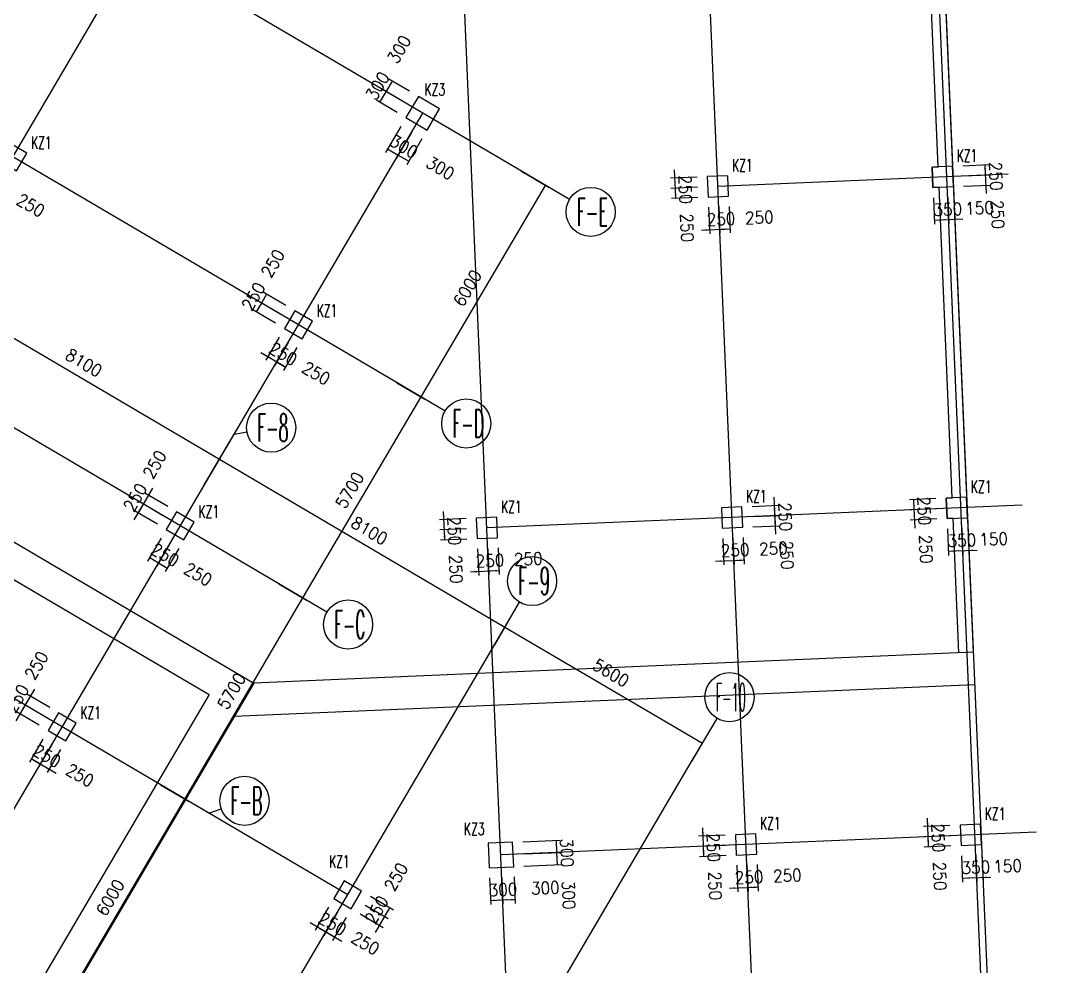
# Model space of a CAD drawing. Extents: x 387171 to 699106, y 11966 to 245688.
# Drawn here: x 637990 to 663076, y 117362 to 140485 of the extents above; entities that cross this region are included whole.
import ezdxf

# ---------------------------------------------------------------- set-up
doc = ezdxf.new("R2010")
doc.units = 0
doc.header["$LTSCALE"] = 100
doc.header["$MEASUREMENT"] = 0
for name, color, linetype in [('AXIS', 3, 'Continuous'), ('COLU', 7, 'Continuous'), ('DIM', 3, 'Continuous'), ('DOTE', 253, 'Continuous'), ('L-AXIS', 3, 'Continuous'), ('NUM', 7, 'Continuous')]:
    doc.layers.add(name, color=color, linetype=linetype)
doc.styles.get("Standard").update_dxf_attribs({"font": 'standard'})
doc.dimstyles.get("Standard").update_dxf_attribs({"dimtxt": 300, "dimasz": 100, "dimexe": 100, "dimexo": 250, "dimgap": 100, "dimtad": 0, "dimtoh": 1, "dimdec": 0, "dimdsep": 46, "dimcen": 0.09, "dimclrt": 7, "dimadec": 0, "dimazin": 0, "dimtfac": 1, "dimtdec": 4, "dimtofl": 0, "dimtmove": 0, "dimatfit": 3, "dimfxl": 1, "dimtolj": 1, "dimtzin": 0, "dimarcsym": 0})

# ---------------------------------------------------------------- blocks, each defined once
blk = doc.blocks.new('*D329')
at = {"layer": 'L-AXIS', "color": 0, "linetype": 'ByBlock', "lineweight": -2}
for p, q in [((649584, 125228), (649887, 125744)), ((649836, 125658), (654664, 122819)), ((654411, 122390), (654714, 122905))]:
    blk.add_line(p, q, dxfattribs=at)
for points in [[(649836, 125658), (649931, 125621), (649914, 125593)], [(654664, 122819), (654569, 122856), (654586, 122884)]]:
    blk.add_solid(points, dxfattribs=at)
at = {"layer": 'L-AXIS', "color": 7, "linetype": 'Continuous', "lineweight": -2, "insert": (652427, 124540), "char_height": 300, "width": 775, "attachment_point": 5, "rotation": 329.5454}
blk.add_mtext('5600', dxfattribs=at)
blk = doc.blocks.new('*D1082')
at = {"layer": 'L-AXIS', "color": 0, "linetype": 'ByBlock', "lineweight": -2}
for p, q in [((642601, 129334), (642905, 129849)), ((642854, 129763), (649836, 125658)), ((649584, 125228), (649887, 125744))]:
    blk.add_line(p, q, dxfattribs=at)
for points in [[(642854, 129763), (642949, 129727), (642932, 129698)], [(649836, 125658), (649742, 125694), (649759, 125723)]]:
    blk.add_solid(points, dxfattribs=at)
at = {"layer": 'L-AXIS', "color": 7, "linetype": 'Continuous', "lineweight": -2, "insert": (646523, 128012), "char_height": 300, "width": 775, "attachment_point": 5, "rotation": 329.5454}
blk.add_mtext('8100', dxfattribs=at)
blk = doc.blocks.new('*D809')
at = {"layer": 'L-AXIS', "color": 0, "linetype": 'ByBlock', "lineweight": -2}
for p, q in [((650236, 136803), (650913, 136405)), ((647786, 131283), (650827, 136455)), ((647194, 131631), (647872, 131233))]:
    blk.add_line(p, q, dxfattribs=at)
for points in [[(650827, 136455), (650790, 136361), (650762, 136378)], [(647786, 131283), (647822, 131378), (647851, 131361)]]:
    blk.add_solid(points, dxfattribs=at)
at = {"layer": 'L-AXIS', "color": 7, "linetype": 'Continuous', "lineweight": -2, "insert": (648918, 133944), "char_height": 300, "width": 770, "attachment_point": 5, "rotation": 59.5454}
blk.add_mtext('6000', dxfattribs=at)
blk = doc.blocks.new('*D1575')
at = {"layer": 'L-AXIS', "color": 0, "linetype": 'ByBlock', "lineweight": -2}
for p, q in [((644305, 126717), (644983, 126319)), ((642007, 121456), (644896, 126370)), ((641416, 121804), (642094, 121405))]:
    blk.add_line(p, q, dxfattribs=at)
for points in [[(644896, 126370), (644860, 126275), (644831, 126292)], [(642007, 121456), (642044, 121551), (642072, 121534)]]:
    blk.add_solid(points, dxfattribs=at)
at = {"layer": 'L-AXIS', "color": 7, "linetype": 'Continuous', "lineweight": -2, "insert": (643150, 124090), "char_height": 300, "width": 780, "attachment_point": 5, "rotation": 59.5454}
blk.add_mtext('5700', dxfattribs=at)
blk = doc.blocks.new('*D1339')
at = {"layer": 'L-AXIS', "color": 0, "linetype": 'ByBlock', "lineweight": -2}
for p, q in [((641416, 121804), (642094, 121405)), ((638966, 116284), (642007, 121456)), ((638375, 116631), (639052, 116233))]:
    blk.add_line(p, q, dxfattribs=at)
for points in [[(642007, 121456), (641971, 121361), (641942, 121378)], [(638966, 116284), (639003, 116379), (639031, 116362)]]:
    blk.add_solid(points, dxfattribs=at)
at = {"layer": 'L-AXIS', "color": 7, "linetype": 'Continuous', "lineweight": -2, "insert": (640185, 119047), "char_height": 300, "width": 770, "attachment_point": 5, "rotation": 59.5454}
blk.add_mtext('6000', dxfattribs=at)
blk = doc.blocks.new('_AXISO')
blk.add_circle((0, 0), 0.5)
blk = doc.blocks.new('*D2413')
at = {"layer": 'L-AXIS', "color": 0, "linetype": 'ByBlock', "lineweight": -2}
for p, q in [((635619, 133439), (635922, 133955)), ((635871, 133869), (642854, 129763)), ((642601, 129334), (642905, 129849))]:
    blk.add_line(p, q, dxfattribs=at)
for points in [[(635871, 133869), (635966, 133832), (635949, 133804)], [(642854, 129763), (642759, 129800), (642776, 129828)]]:
    blk.add_solid(points, dxfattribs=at)
at = {"layer": 'L-AXIS', "color": 7, "linetype": 'Continuous', "lineweight": -2, "insert": (639540, 132118), "char_height": 300, "width": 775, "attachment_point": 5, "rotation": 329.5454}
blk.add_mtext('8100', dxfattribs=at)
blk = doc.blocks.new('*D2021')
at = {"layer": 'L-AXIS', "color": 0, "linetype": 'ByBlock', "lineweight": -2}
for p, q in [((647194, 131631), (647872, 131233)), ((644896, 126370), (647786, 131283)), ((644305, 126717), (644983, 126319))]:
    blk.add_line(p, q, dxfattribs=at)
for points in [[(647786, 131283), (647749, 131189), (647721, 131205)], [(644896, 126370), (644933, 126464), (644962, 126447)]]:
    blk.add_solid(points, dxfattribs=at)
at = {"layer": 'L-AXIS', "color": 7, "linetype": 'Continuous', "lineweight": -2, "insert": (646039, 129004), "char_height": 300, "width": 780, "attachment_point": 5, "rotation": 59.5454}
blk.add_mtext('5700', dxfattribs=at)
blk = doc.blocks.new('*D2551')
at = {"layer": 'DIM', "color": 0, "linetype": 'ByBlock', "lineweight": -2}
for p, q in [((648326, 128486), (648354, 127837)), ((648884, 128310), (648235, 128282)), ((648895, 128060), (648245, 128033))]:
    blk.add_line(p, q, dxfattribs=at)
for points in [[(648335, 128287), (648314, 128386), (648347, 128387)], [(648345, 128037), (648366, 127938), (648333, 127936)]]:
    blk.add_solid(points, dxfattribs=at)
at = {"layer": 'DIM', "color": 7, "linetype": 'Continuous', "lineweight": -2, "insert": (648597, 128007), "char_height": 300, "width": 566.67, "attachment_point": 5, "rotation": 272.444}
blk.add_mtext('250', dxfattribs=at)
blk = doc.blocks.new('*D3450')
at = {"layer": 'DIM', "color": 0, "linetype": 'ByBlock', "lineweight": -2}
for p, q in [((648895, 128060), (648245, 128033)), ((648345, 128037), (648356, 127787)), ((648906, 127810), (648256, 127783))]:
    blk.add_line(p, q, dxfattribs=at)
for points in [[(648345, 128037), (648366, 127938), (648333, 127936)], [(648356, 127787), (648335, 127886), (648368, 127888)]]:
    blk.add_solid(points, dxfattribs=at)
at = {"layer": 'DIM', "color": 7, "linetype": 'Continuous', "lineweight": -2, "insert": (648637, 127072), "char_height": 300, "width": 566.67, "attachment_point": 5, "rotation": 272.444}
blk.add_mtext('250', dxfattribs=at)
blk = doc.blocks.new('*D3096')
at = {"layer": 'DIM', "color": 0, "linetype": 'ByBlock', "lineweight": -2}
for p, q in [((649166, 127571), (649194, 126922)), ((649416, 127582), (649443, 126933)), ((648990, 127013), (649639, 127041))]:
    blk.add_line(p, q, dxfattribs=at)
for points in [[(649189, 127022), (649090, 127001), (649089, 127034)], [(649439, 127033), (649538, 127053), (649540, 127020)]]:
    blk.add_solid(points, dxfattribs=at)
at = {"layer": 'DIM', "color": 7, "linetype": 'Continuous', "lineweight": -2, "insert": (649469, 127284), "char_height": 300, "width": 566.67, "attachment_point": 5, "rotation": 2.444}
blk.add_mtext('250', dxfattribs=at)
blk = doc.blocks.new('*D3266')
at = {"layer": 'DIM', "color": 0, "linetype": 'ByBlock', "lineweight": -2}
for p, q in [((649416, 127582), (649443, 126933)), ((649665, 127593), (649693, 126943)), ((649439, 127033), (649689, 127043))]:
    blk.add_line(p, q, dxfattribs=at)
for points in [[(649439, 127033), (649538, 127053), (649540, 127020)], [(649689, 127043), (649590, 127022), (649588, 127056)]]:
    blk.add_solid(points, dxfattribs=at)
at = {"layer": 'DIM', "color": 7, "linetype": 'Continuous', "lineweight": -2, "insert": (650404, 127324), "char_height": 300, "width": 566.67, "attachment_point": 5, "rotation": 2.444}
blk.add_mtext('250', dxfattribs=at)
blk = doc.blocks.new('*D3456')
at = {"layer": 'DIM', "color": 0, "linetype": 'ByBlock', "lineweight": -2}
for p, q in [((645520, 118811), (645191, 118250)), ((645736, 118684), (645406, 118123)), ((645069, 118438), (645629, 118108))]:
    blk.add_line(p, q, dxfattribs=at)
for points in [[(645242, 118336), (645147, 118373), (645164, 118401)], [(645457, 118210), (645552, 118173), (645535, 118145)]]:
    blk.add_solid(points, dxfattribs=at)
at = {"layer": 'DIM', "color": 7, "linetype": 'Continuous', "lineweight": -2, "insert": (645618, 118405), "char_height": 300, "width": 566.67, "attachment_point": 5, "rotation": 329.5454}
blk.add_mtext('250', dxfattribs=at)
blk = doc.blocks.new('*D3651')
at = {"layer": 'DIM', "color": 0, "linetype": 'ByBlock', "lineweight": -2}
for p, q in [((645736, 118684), (645406, 118123)), ((645951, 118557), (645622, 117997)), ((645285, 118311), (645845, 117982))]:
    blk.add_line(p, q, dxfattribs=at)
for points in [[(645457, 118210), (645362, 118246), (645379, 118275)], [(645673, 118083), (645767, 118047), (645750, 118018)]]:
    blk.add_solid(points, dxfattribs=at)
at = {"layer": 'DIM', "color": 7, "linetype": 'Continuous', "lineweight": -2, "insert": (646425, 117930), "char_height": 300, "width": 566.67, "attachment_point": 5, "rotation": 329.5454}
blk.add_mtext('250', dxfattribs=at)
blk = doc.blocks.new('*D4536')
at = {"layer": 'DIM', "color": 0, "linetype": 'ByBlock', "lineweight": -2}
for p, q in [((646420, 118861), (646981, 118532)), ((646666, 118195), (646996, 118755)), ((646294, 118646), (646854, 118316))]:
    blk.add_line(p, q, dxfattribs=at)
for points in [[(646894, 118583), (646931, 118677), (646959, 118660)], [(646768, 118367), (646731, 118272), (646703, 118289)]]:
    blk.add_solid(points, dxfattribs=at)
at = {"layer": 'DIM', "color": 7, "linetype": 'Continuous', "lineweight": -2, "insert": (646699, 118744), "char_height": 300, "width": 566.67, "attachment_point": 5, "rotation": 59.5454}
blk.add_mtext('250', dxfattribs=at)
blk = doc.blocks.new('*D4162')
at = {"layer": 'DIM', "color": 0, "linetype": 'ByBlock', "lineweight": -2}
for p, q in [((646547, 119077), (647107, 118747)), ((646420, 118861), (646981, 118532)), ((646894, 118583), (647021, 118798))]:
    blk.add_line(p, q, dxfattribs=at)
for points in [[(646894, 118583), (646931, 118677), (646959, 118660)], [(647021, 118798), (646985, 118703), (646956, 118720)]]:
    blk.add_solid(points, dxfattribs=at)
at = {"layer": 'DIM', "color": 7, "linetype": 'Continuous', "lineweight": -2, "insert": (647174, 119551), "char_height": 300, "width": 566.67, "attachment_point": 5, "rotation": 59.5454}
blk.add_mtext('250', dxfattribs=at)
blk = doc.blocks.new('*D4283')
at = {"layer": 'DIM', "color": 0, "linetype": 'ByBlock', "lineweight": -2}
for p, q in [((644007, 133795), (643880, 133580)), ((644481, 133516), (643920, 133846)), ((644354, 133301), (643794, 133630))]:
    blk.add_line(p, q, dxfattribs=at)
for points in [[(644007, 133795), (643970, 133701), (643942, 133717)], [(643880, 133580), (643916, 133674), (643945, 133657)]]:
    blk.add_solid(points, dxfattribs=at)
at = {"layer": 'DIM', "color": 7, "linetype": 'Continuous', "lineweight": -2, "insert": (644159, 134548), "char_height": 300, "width": 566.67, "attachment_point": 5, "rotation": 59.5454}
blk.add_mtext('250', dxfattribs=at)
blk = doc.blocks.new('*D4052')
at = {"layer": 'DIM', "color": 0, "linetype": 'ByBlock', "lineweight": -2}
for p, q in [((643880, 133580), (643753, 133364)), ((644354, 133301), (643794, 133630)), ((644227, 133085), (643667, 133415))]:
    blk.add_line(p, q, dxfattribs=at)
for points in [[(643753, 133364), (643789, 133459), (643818, 133442)], [(643880, 133580), (643844, 133485), (643815, 133502)]]:
    blk.add_solid(points, dxfattribs=at)
at = {"layer": 'DIM', "color": 7, "linetype": 'Continuous', "lineweight": -2, "insert": (643685, 133741), "char_height": 300, "width": 566.67, "attachment_point": 5, "rotation": 59.5454}
blk.add_mtext('250', dxfattribs=at)
blk = doc.blocks.new('*D259')
at = {"layer": 'DIM', "color": 0, "linetype": 'ByBlock', "lineweight": -2}
for p, q in [((644316, 132743), (643987, 132183)), ((644532, 132616), (644202, 132056)), ((643865, 132370), (644425, 132041))]:
    blk.add_line(p, q, dxfattribs=at)
for points in [[(644037, 132269), (643943, 132305), (643960, 132334)], [(644253, 132142), (644347, 132106), (644331, 132077)]]:
    blk.add_solid(points, dxfattribs=at)
at = {"layer": 'DIM', "color": 7, "linetype": 'Continuous', "lineweight": -2, "insert": (644414, 132337), "char_height": 300, "width": 566.67, "attachment_point": 5, "rotation": 329.5454}
blk.add_mtext('250', dxfattribs=at)
blk = doc.blocks.new('*D4')
at = {"layer": 'DIM', "color": 0, "linetype": 'ByBlock', "lineweight": -2}
for p, q in [((644532, 132616), (644202, 132056)), ((644747, 132490), (644418, 131929)), ((644253, 132142), (644468, 132016))]:
    blk.add_line(p, q, dxfattribs=at)
for points in [[(644253, 132142), (644347, 132106), (644331, 132077)], [(644468, 132016), (644374, 132052), (644391, 132081)]]:
    blk.add_solid(points, dxfattribs=at)
at = {"layer": 'DIM', "color": 7, "linetype": 'Continuous', "lineweight": -2, "insert": (645221, 131863), "char_height": 300, "width": 566.67, "attachment_point": 5, "rotation": 329.5454}
blk.add_mtext('250', dxfattribs=at)
blk = doc.blocks.new('*D1470')
at = {"layer": 'DIM', "color": 0, "linetype": 'ByBlock', "lineweight": -2}
for p, q in [((637549, 136722), (637220, 136162)), ((637765, 136595), (637435, 136035)), ((637270, 136248), (637486, 136121))]:
    blk.add_line(p, q, dxfattribs=at)
for points in [[(637270, 136248), (637365, 136212), (637348, 136183)], [(637486, 136121), (637391, 136158), (637408, 136186)]]:
    blk.add_solid(points, dxfattribs=at)
at = {"layer": 'DIM', "color": 7, "linetype": 'Continuous', "lineweight": -2, "insert": (638239, 135969), "char_height": 300, "width": 566.67, "attachment_point": 5, "rotation": 329.5454}
blk.add_mtext('250', dxfattribs=at)
blk = doc.blocks.new('*D4070')
at = {"layer": 'DIM', "color": 0, "linetype": 'ByBlock', "lineweight": -2}
for p, q in [((641219, 129054), (640889, 128494)), ((641465, 128387), (640905, 128717)), ((641592, 128603), (641031, 128932))]:
    blk.add_line(p, q, dxfattribs=at)
for points in [[(641117, 128882), (641154, 128976), (641183, 128959)], [(640991, 128666), (640954, 128571), (640926, 128588)]]:
    blk.add_solid(points, dxfattribs=at)
at = {"layer": 'DIM', "color": 7, "linetype": 'Continuous', "lineweight": -2, "insert": (641270, 129635), "char_height": 300, "width": 566.67, "attachment_point": 5, "rotation": 59.5454}
blk.add_mtext('250', dxfattribs=at)
blk = doc.blocks.new('*D278')
at = {"layer": 'DIM', "color": 0, "linetype": 'ByBlock', "lineweight": -2}
for p, q in [((641092, 128839), (640763, 128278)), ((641465, 128387), (640905, 128717)), ((641338, 128172), (640778, 128501))]:
    blk.add_line(p, q, dxfattribs=at)
for points in [[(640991, 128666), (641027, 128761), (641056, 128744)], [(640864, 128451), (640828, 128356), (640799, 128373)]]:
    blk.add_solid(points, dxfattribs=at)
at = {"layer": 'DIM', "color": 7, "linetype": 'Continuous', "lineweight": -2, "insert": (640796, 128828), "char_height": 300, "width": 566.67, "attachment_point": 5, "rotation": 59.5454}
blk.add_mtext('250', dxfattribs=at)
blk = doc.blocks.new('*D23')
at = {"layer": 'DIM', "color": 0, "linetype": 'ByBlock', "lineweight": -2}
for p, q in [((641427, 127830), (641098, 127269)), ((641642, 127703), (641313, 127143)), ((641148, 127356), (641364, 127229))]:
    blk.add_line(p, q, dxfattribs=at)
for points in [[(641148, 127356), (641243, 127319), (641226, 127290)], [(641364, 127229), (641269, 127265), (641286, 127294)]]:
    blk.add_solid(points, dxfattribs=at)
at = {"layer": 'DIM', "color": 7, "linetype": 'Continuous', "lineweight": -2, "insert": (641525, 127424), "char_height": 300, "width": 566.67, "attachment_point": 5, "rotation": 329.5454}
blk.add_mtext('250', dxfattribs=at)
blk = doc.blocks.new('*D770')
at = {"layer": 'DIM', "color": 0, "linetype": 'ByBlock', "lineweight": -2}
for p, q in [((641642, 127703), (641313, 127143)), ((641858, 127576), (641529, 127016)), ((641364, 127229), (641579, 127102))]:
    blk.add_line(p, q, dxfattribs=at)
for points in [[(641364, 127229), (641458, 127192), (641441, 127164)], [(641579, 127102), (641485, 127138), (641501, 127167)]]:
    blk.add_solid(points, dxfattribs=at)
at = {"layer": 'DIM', "color": 7, "linetype": 'Continuous', "lineweight": -2, "insert": (642332, 126949), "char_height": 300, "width": 566.67, "attachment_point": 5, "rotation": 329.5454}
blk.add_mtext('250', dxfattribs=at)
blk = doc.blocks.new('*D262')
at = {"layer": 'DIM', "color": 0, "linetype": 'ByBlock', "lineweight": -2}
for p, q in [((638330, 124140), (638000, 123580)), ((638703, 123689), (638142, 124019)), ((638576, 123474), (638015, 123803))]:
    blk.add_line(p, q, dxfattribs=at)
for points in [[(638228, 123968), (638265, 124063), (638293, 124046)], [(638102, 123753), (638065, 123658), (638037, 123675)]]:
    blk.add_solid(points, dxfattribs=at)
at = {"layer": 'DIM', "color": 7, "linetype": 'Continuous', "lineweight": -2, "insert": (638381, 124721), "char_height": 300, "width": 566.67, "attachment_point": 5, "rotation": 59.5454}
blk.add_mtext('250', dxfattribs=at)
blk = doc.blocks.new('*D6')
at = {"layer": 'DIM', "color": 0, "linetype": 'ByBlock', "lineweight": -2}
for p, q in [((638203, 123925), (637874, 123365)), ((638576, 123474), (638015, 123803)), ((638449, 123258), (637889, 123588))]:
    blk.add_line(p, q, dxfattribs=at)
for points in [[(638102, 123753), (638138, 123847), (638167, 123830)], [(637975, 123537), (637939, 123442), (637910, 123459)]]:
    blk.add_solid(points, dxfattribs=at)
at = {"layer": 'DIM', "color": 7, "linetype": 'Continuous', "lineweight": -2, "insert": (637907, 123914), "char_height": 300, "width": 566.67, "attachment_point": 5, "rotation": 59.5454}
blk.add_mtext('250', dxfattribs=at)
blk = doc.blocks.new('*D752')
at = {"layer": 'DIM', "color": 0, "linetype": 'ByBlock', "lineweight": -2}
for p, q in [((638538, 122916), (638208, 122356)), ((638753, 122789), (638424, 122229)), ((638259, 122442), (638475, 122315))]:
    blk.add_line(p, q, dxfattribs=at)
for points in [[(638259, 122442), (638354, 122406), (638337, 122377)], [(638475, 122315), (638380, 122352), (638397, 122380)]]:
    blk.add_solid(points, dxfattribs=at)
at = {"layer": 'DIM', "color": 7, "linetype": 'Continuous', "lineweight": -2, "insert": (638636, 122510), "char_height": 300, "width": 566.67, "attachment_point": 5, "rotation": 329.5454}
blk.add_mtext('250', dxfattribs=at)
blk = doc.blocks.new('*D524')
at = {"layer": 'DIM', "color": 0, "linetype": 'ByBlock', "lineweight": -2}
for p, q in [((638753, 122789), (638424, 122229)), ((638969, 122663), (638639, 122102)), ((638302, 122417), (638863, 122087))]:
    blk.add_line(p, q, dxfattribs=at)
for points in [[(638475, 122315), (638380, 122352), (638397, 122380)], [(638690, 122188), (638785, 122152), (638768, 122123)]]:
    blk.add_solid(points, dxfattribs=at)
at = {"layer": 'DIM', "color": 7, "linetype": 'Continuous', "lineweight": -2, "insert": (639443, 122036), "char_height": 300, "width": 566.67, "attachment_point": 5, "rotation": 329.5454}
blk.add_mtext('250', dxfattribs=at)
blk = doc.blocks.new('*D3425')
at = {"layer": 'DIM', "color": 0, "linetype": 'ByBlock', "lineweight": -2}
for p, q in [((660310, 136154), (660338, 135505)), ((660660, 136169), (660687, 135520)), ((660334, 135605), (660683, 135620))]:
    blk.add_line(p, q, dxfattribs=at)
for points in [[(660334, 135605), (660433, 135626), (660434, 135593)], [(660683, 135620), (660584, 135599), (660583, 135632)]]:
    blk.add_solid(points, dxfattribs=at)
at = {"layer": 'DIM', "color": 7, "linetype": 'Continuous', "lineweight": -2, "insert": (660663, 135869), "char_height": 300, "width": 566.67, "attachment_point": 5, "rotation": 2.444}
blk.add_mtext('350', dxfattribs=at)
blk = doc.blocks.new('*D3215')
at = {"layer": 'DIM', "color": 0, "linetype": 'ByBlock', "lineweight": -2}
for p, q in [((660660, 136169), (660687, 135520)), ((660810, 136176), (660837, 135526)), ((660483, 135611), (661033, 135635))]:
    blk.add_line(p, q, dxfattribs=at)
for points in [[(660683, 135620), (660584, 135599), (660583, 135632)], [(660833, 135626), (660932, 135647), (660934, 135614)]]:
    blk.add_solid(points, dxfattribs=at)
at = {"layer": 'DIM', "color": 7, "linetype": 'Continuous', "lineweight": -2, "insert": (661437, 135902), "char_height": 300, "width": 476.67, "attachment_point": 5, "rotation": 2.444}
blk.add_mtext('150', dxfattribs=at)
blk = doc.blocks.new('*D3960')
at = {"layer": 'DIM', "color": 0, "linetype": 'ByBlock', "lineweight": -2}
for p, q in [((661607, 136260), (661579, 136909)), ((661038, 136686), (661687, 136714)), ((661049, 136436), (661698, 136464))]:
    blk.add_line(p, q, dxfattribs=at)
for points in [[(661588, 136709), (661567, 136809), (661600, 136810)], [(661598, 136460), (661619, 136360), (661586, 136359)]]:
    blk.add_solid(points, dxfattribs=at)
at = {"layer": 'DIM', "color": 7, "linetype": 'Continuous', "lineweight": -2, "insert": (661879, 135745), "char_height": 300, "width": 566.67, "attachment_point": 5, "rotation": 272.444}
blk.add_mtext('250', dxfattribs=at)
blk = doc.blocks.new('*D4133')
at = {"layer": 'DIM', "color": 0, "linetype": 'ByBlock', "lineweight": -2}
for p, q in [((661027, 136936), (661677, 136963)), ((661588, 136709), (661577, 136959)), ((661038, 136686), (661687, 136714))]:
    blk.add_line(p, q, dxfattribs=at)
for points in [[(661577, 136959), (661598, 136860), (661565, 136859)], [(661588, 136709), (661567, 136809), (661600, 136810)]]:
    blk.add_solid(points, dxfattribs=at)
at = {"layer": 'DIM', "color": 7, "linetype": 'Continuous', "lineweight": -2, "insert": (661839, 136680), "char_height": 300, "width": 566.67, "attachment_point": 5, "rotation": 272.444}
blk.add_mtext('250', dxfattribs=at)
blk = doc.blocks.new('*D3906')
at = {"layer": 'DIM', "color": 0, "linetype": 'ByBlock', "lineweight": -2}
for p, q in [((653975, 136835), (654003, 136185)), ((654533, 136659), (653884, 136631)), ((654544, 136409), (653895, 136381))]:
    blk.add_line(p, q, dxfattribs=at)
for points in [[(653984, 136635), (653963, 136734), (653996, 136736)], [(653994, 136385), (654015, 136286), (653982, 136285)]]:
    blk.add_solid(points, dxfattribs=at)
at = {"layer": 'DIM', "color": 7, "linetype": 'Continuous', "lineweight": -2, "insert": (654246, 136356), "char_height": 300, "width": 566.67, "attachment_point": 5, "rotation": 272.444}
blk.add_mtext('250', dxfattribs=at)
blk = doc.blocks.new('*D85')
at = {"layer": 'DIM', "color": 0, "linetype": 'ByBlock', "lineweight": -2}
for p, q in [((654544, 136409), (653895, 136381)), ((653994, 136385), (654005, 136136)), ((654555, 136159), (653905, 136131))]:
    blk.add_line(p, q, dxfattribs=at)
for points in [[(653994, 136385), (654015, 136286), (653982, 136285)], [(654005, 136136), (653984, 136235), (654018, 136236)]]:
    blk.add_solid(points, dxfattribs=at)
at = {"layer": 'DIM', "color": 7, "linetype": 'Continuous', "lineweight": -2, "insert": (654286, 135420), "char_height": 300, "width": 566.67, "attachment_point": 5, "rotation": 272.444}
blk.add_mtext('250', dxfattribs=at)
blk = doc.blocks.new('*D4408')
at = {"layer": 'DIM', "color": 0, "linetype": 'ByBlock', "lineweight": -2}
for p, q in [((654815, 135920), (654843, 135270)), ((655065, 135931), (655093, 135281)), ((654639, 135362), (655288, 135390))]:
    blk.add_line(p, q, dxfattribs=at)
for points in [[(654839, 135370), (654739, 135349), (654738, 135383)], [(655088, 135381), (655188, 135402), (655189, 135369)]]:
    blk.add_solid(points, dxfattribs=at)
at = {"layer": 'DIM', "color": 7, "linetype": 'Continuous', "lineweight": -2, "insert": (655118, 135633), "char_height": 300, "width": 566.67, "attachment_point": 5, "rotation": 2.444}
blk.add_mtext('250', dxfattribs=at)
blk = doc.blocks.new('*D601')
at = {"layer": 'DIM', "color": 0, "linetype": 'ByBlock', "lineweight": -2}
for p, q in [((655065, 135931), (655093, 135281)), ((655315, 135941), (655342, 135292)), ((655088, 135381), (655338, 135392))]:
    blk.add_line(p, q, dxfattribs=at)
for points in [[(655088, 135381), (655188, 135402), (655189, 135369)], [(655338, 135392), (655239, 135371), (655237, 135404)]]:
    blk.add_solid(points, dxfattribs=at)
at = {"layer": 'DIM', "color": 7, "linetype": 'Continuous', "lineweight": -2, "insert": (656053, 135672), "char_height": 300, "width": 566.67, "attachment_point": 5, "rotation": 2.444}
blk.add_mtext('250', dxfattribs=at)
blk = doc.blocks.new('*D223')
at = {"layer": 'DIM', "color": 0, "linetype": 'ByBlock', "lineweight": -2}
for p, q in [((660374, 128800), (659724, 128773)), ((659824, 128777), (659835, 128527)), ((660384, 128551), (659735, 128523))]:
    blk.add_line(p, q, dxfattribs=at)
for points in [[(659824, 128777), (659845, 128678), (659812, 128676)], [(659835, 128527), (659814, 128626), (659847, 128628)]]:
    blk.add_solid(points, dxfattribs=at)
at = {"layer": 'DIM', "color": 7, "linetype": 'Continuous', "lineweight": -2, "insert": (660086, 128498), "char_height": 300, "width": 566.67, "attachment_point": 5, "rotation": 272.444}
blk.add_mtext('250', dxfattribs=at)
blk = doc.blocks.new('*D1120')
at = {"layer": 'DIM', "color": 0, "linetype": 'ByBlock', "lineweight": -2}
for p, q in [((659826, 128727), (659854, 128078)), ((660384, 128551), (659735, 128523)), ((660395, 128301), (659746, 128273))]:
    blk.add_line(p, q, dxfattribs=at)
for points in [[(659835, 128527), (659814, 128626), (659847, 128628)], [(659846, 128277), (659866, 128178), (659833, 128177)]]:
    blk.add_solid(points, dxfattribs=at)
at = {"layer": 'DIM', "color": 7, "linetype": 'Continuous', "lineweight": -2, "insert": (660126, 127562), "char_height": 300, "width": 566.67, "attachment_point": 5, "rotation": 272.444}
blk.add_mtext('250', dxfattribs=at)
blk = doc.blocks.new('*D1295')
at = {"layer": 'DIM', "color": 0, "linetype": 'ByBlock', "lineweight": -2}
for p, q in [((660655, 128062), (660683, 127412)), ((661005, 128077), (661033, 127427)), ((660679, 127512), (661029, 127527))]:
    blk.add_line(p, q, dxfattribs=at)
for points in [[(660679, 127512), (660778, 127533), (660780, 127500)], [(661029, 127527), (660929, 127506), (660928, 127540)]]:
    blk.add_solid(points, dxfattribs=at)
at = {"layer": 'DIM', "color": 7, "linetype": 'Continuous', "lineweight": -2, "insert": (661008, 127777), "char_height": 300, "width": 566.67, "attachment_point": 5, "rotation": 2.444}
blk.add_mtext('350', dxfattribs=at)
blk = doc.blocks.new('*D900')
at = {"layer": 'DIM', "color": 0, "linetype": 'ByBlock', "lineweight": -2}
for p, q in [((661005, 128077), (661033, 127427)), ((661155, 128083), (661183, 127434)), ((660829, 127519), (661378, 127542))]:
    blk.add_line(p, q, dxfattribs=at)
for points in [[(661029, 127527), (660929, 127506), (660928, 127540)], [(661178, 127534), (661278, 127554), (661279, 127521)]]:
    blk.add_solid(points, dxfattribs=at)
at = {"layer": 'DIM', "color": 7, "linetype": 'Continuous', "lineweight": -2, "insert": (661783, 127810), "char_height": 300, "width": 476.67, "attachment_point": 5, "rotation": 2.444}
blk.add_mtext('150', dxfattribs=at)
blk = doc.blocks.new('*D1851')
at = {"layer": 'DIM', "color": 0, "linetype": 'ByBlock', "lineweight": -2}
for p, q in [((655160, 127827), (655188, 127178)), ((655410, 127838), (655438, 127188)), ((654984, 127269), (655634, 127297))]:
    blk.add_line(p, q, dxfattribs=at)
for points in [[(655184, 127278), (655085, 127257), (655083, 127290)], [(655434, 127288), (655533, 127309), (655534, 127276)]]:
    blk.add_solid(points, dxfattribs=at)
at = {"layer": 'DIM', "color": 7, "linetype": 'Continuous', "lineweight": -2, "insert": (655463, 127540), "char_height": 300, "width": 566.67, "attachment_point": 5, "rotation": 2.444}
blk.add_mtext('250', dxfattribs=at)
blk = doc.blocks.new('*D1469')
at = {"layer": 'DIM', "color": 0, "linetype": 'ByBlock', "lineweight": -2}
for p, q in [((655410, 127838), (655438, 127188)), ((655660, 127849), (655688, 127199)), ((655434, 127288), (655683, 127299))]:
    blk.add_line(p, q, dxfattribs=at)
for points in [[(655434, 127288), (655533, 127309), (655534, 127276)], [(655683, 127299), (655584, 127278), (655583, 127311)]]:
    blk.add_solid(points, dxfattribs=at)
at = {"layer": 'DIM', "color": 7, "linetype": 'Continuous', "lineweight": -2, "insert": (656399, 127580), "char_height": 300, "width": 566.67, "attachment_point": 5, "rotation": 2.444}
blk.add_mtext('250', dxfattribs=at)
blk = doc.blocks.new('*D2371')
at = {"layer": 'DIM', "color": 0, "linetype": 'ByBlock', "lineweight": -2}
for p, q in [((656457, 127933), (656429, 128582)), ((655888, 128359), (656538, 128386)), ((655899, 128109), (656549, 128137))]:
    blk.add_line(p, q, dxfattribs=at)
for points in [[(656438, 128382), (656417, 128481), (656450, 128483)], [(656449, 128132), (656470, 128033), (656436, 128032)]]:
    blk.add_solid(points, dxfattribs=at)
at = {"layer": 'DIM', "color": 7, "linetype": 'Continuous', "lineweight": -2, "insert": (656729, 127417), "char_height": 300, "width": 566.67, "attachment_point": 5, "rotation": 272.444}
blk.add_mtext('250', dxfattribs=at)
blk = doc.blocks.new('*D1999')
at = {"layer": 'DIM', "color": 0, "linetype": 'ByBlock', "lineweight": -2}
for p, q in [((656447, 128182), (656419, 128832)), ((655878, 128609), (656527, 128636)), ((655888, 128359), (656538, 128386))]:
    blk.add_line(p, q, dxfattribs=at)
for points in [[(656427, 128632), (656406, 128731), (656440, 128733)], [(656438, 128382), (656459, 128283), (656426, 128282)]]:
    blk.add_solid(points, dxfattribs=at)
at = {"layer": 'DIM', "color": 7, "linetype": 'Continuous', "lineweight": -2, "insert": (656689, 128353), "char_height": 300, "width": 566.67, "attachment_point": 5, "rotation": 272.444}
blk.add_mtext('250', dxfattribs=at)
blk = doc.blocks.new('*D2181')
at = {"layer": 'DIM', "color": 0, "linetype": 'ByBlock', "lineweight": -2}
for p, q in [((660157, 120984), (660185, 120335)), ((660715, 120808), (660065, 120780)), ((660726, 120558), (660076, 120530))]:
    blk.add_line(p, q, dxfattribs=at)
for points in [[(660165, 120784), (660144, 120883), (660178, 120885)], [(660176, 120534), (660197, 120435), (660164, 120434)]]:
    blk.add_solid(points, dxfattribs=at)
at = {"layer": 'DIM', "color": 7, "linetype": 'Continuous', "lineweight": -2, "insert": (660428, 120505), "char_height": 300, "width": 566.67, "attachment_point": 5, "rotation": 272.444}
blk.add_mtext('250', dxfattribs=at)
blk = doc.blocks.new('*D3104')
at = {"layer": 'DIM', "color": 0, "linetype": 'ByBlock', "lineweight": -2}
for p, q in [((660726, 120558), (660076, 120530)), ((660176, 120534), (660187, 120285)), ((660736, 120308), (660087, 120280))]:
    blk.add_line(p, q, dxfattribs=at)
for points in [[(660176, 120534), (660197, 120435), (660164, 120434)], [(660187, 120285), (660166, 120384), (660199, 120385)]]:
    blk.add_solid(points, dxfattribs=at)
at = {"layer": 'DIM', "color": 7, "linetype": 'Continuous', "lineweight": -2, "insert": (660467, 119570), "char_height": 300, "width": 566.67, "attachment_point": 5, "rotation": 272.444}
blk.add_mtext('250', dxfattribs=at)
blk = doc.blocks.new('*D2700')
at = {"layer": 'DIM', "color": 0, "linetype": 'ByBlock', "lineweight": -2}
for p, q in [((660997, 120069), (661024, 119420)), ((661346, 120084), (661374, 119435)), ((661020, 119520), (661370, 119534))]:
    blk.add_line(p, q, dxfattribs=at)
for points in [[(661020, 119520), (661119, 119540), (661121, 119507)], [(661370, 119534), (661271, 119514), (661269, 119547)]]:
    blk.add_solid(points, dxfattribs=at)
at = {"layer": 'DIM', "color": 7, "linetype": 'Continuous', "lineweight": -2, "insert": (661349, 119784), "char_height": 300, "width": 566.67, "attachment_point": 5, "rotation": 2.444}
blk.add_mtext('350', dxfattribs=at)
blk = doc.blocks.new('*D3446')
at = {"layer": 'DIM', "color": 0, "linetype": 'ByBlock', "lineweight": -2}
for p, q in [((661346, 120084), (661374, 119435)), ((661496, 120090), (661524, 119441)), ((661170, 119526), (661719, 119549))]:
    blk.add_line(p, q, dxfattribs=at)
for points in [[(661370, 119534), (661271, 119514), (661269, 119547)], [(661520, 119541), (661619, 119562), (661620, 119528)]]:
    blk.add_solid(points, dxfattribs=at)
at = {"layer": 'DIM', "color": 7, "linetype": 'Continuous', "lineweight": -2, "insert": (662124, 119817), "char_height": 300, "width": 476.67, "attachment_point": 5, "rotation": 2.444}
blk.add_mtext('150', dxfattribs=at)
blk = doc.blocks.new('*D3235')
at = {"layer": 'DIM', "color": 0, "linetype": 'ByBlock', "lineweight": -2}
for p, q in [((654662, 120750), (654690, 120100)), ((655220, 120573), (654570, 120545)), ((655231, 120323), (654581, 120296))]:
    blk.add_line(p, q, dxfattribs=at)
for points in [[(654670, 120550), (654649, 120649), (654683, 120650)], [(654681, 120300), (654702, 120201), (654669, 120199)]]:
    blk.add_solid(points, dxfattribs=at)
at = {"layer": 'DIM', "color": 7, "linetype": 'Continuous', "lineweight": -2, "insert": (654933, 120270), "char_height": 300, "width": 566.67, "attachment_point": 5, "rotation": 272.444}
blk.add_mtext('250', dxfattribs=at)
blk = doc.blocks.new('*D3980')
at = {"layer": 'DIM', "color": 0, "linetype": 'ByBlock', "lineweight": -2}
for p, q in [((655231, 120323), (654581, 120296)), ((654681, 120300), (654692, 120050)), ((655241, 120074), (654592, 120046))]:
    blk.add_line(p, q, dxfattribs=at)
for points in [[(654681, 120300), (654702, 120201), (654669, 120199)], [(654692, 120050), (654671, 120149), (654704, 120151)]]:
    blk.add_solid(points, dxfattribs=at)
at = {"layer": 'DIM', "color": 7, "linetype": 'Continuous', "lineweight": -2, "insert": (654972, 119335), "char_height": 300, "width": 566.67, "attachment_point": 5, "rotation": 272.444}
blk.add_mtext('250', dxfattribs=at)
blk = doc.blocks.new('*D3740')
at = {"layer": 'DIM', "color": 0, "linetype": 'ByBlock', "lineweight": -2}
for p, q in [((655502, 119835), (655529, 119185)), ((655751, 119845), (655779, 119196)), ((655325, 119276), (655975, 119304))]:
    blk.add_line(p, q, dxfattribs=at)
for points in [[(655525, 119285), (655426, 119264), (655424, 119297)], [(655775, 119296), (655874, 119317), (655875, 119283)]]:
    blk.add_solid(points, dxfattribs=at)
at = {"layer": 'DIM', "color": 7, "linetype": 'Continuous', "lineweight": -2, "insert": (655804, 119547), "char_height": 300, "width": 566.67, "attachment_point": 5, "rotation": 2.444}
blk.add_mtext('250', dxfattribs=at)
blk = doc.blocks.new('*D3934')
at = {"layer": 'DIM', "color": 0, "linetype": 'ByBlock', "lineweight": -2}
for p, q in [((655751, 119845), (655779, 119196)), ((656001, 119856), (656029, 119206)), ((655775, 119296), (656025, 119306))]:
    blk.add_line(p, q, dxfattribs=at)
for points in [[(655775, 119296), (655874, 119317), (655875, 119283)], [(656025, 119306), (655925, 119285), (655924, 119319)]]:
    blk.add_solid(points, dxfattribs=at)
at = {"layer": 'DIM', "color": 7, "linetype": 'Continuous', "lineweight": -2, "insert": (656740, 119587), "char_height": 300, "width": 566.67, "attachment_point": 5, "rotation": 2.444}
blk.add_mtext('250', dxfattribs=at)
blk = doc.blocks.new('*D706')
at = {"layer": 'DIM', "color": 0, "linetype": 'ByBlock', "lineweight": -2}
for p, q in [((647289, 137898), (646915, 137262)), ((647547, 137746), (647174, 137110)), ((646966, 137348), (647224, 137196))]:
    blk.add_line(p, q, dxfattribs=at)
for points in [[(646966, 137348), (647060, 137312), (647044, 137283)], [(647224, 137196), (647130, 137233), (647147, 137261)]]:
    blk.add_solid(points, dxfattribs=at)
at = {"layer": 'DIM', "color": 7, "linetype": 'Continuous', "lineweight": -2, "insert": (647364, 137404), "char_height": 300, "width": 566.67, "attachment_point": 5, "rotation": 329.5454}
blk.add_mtext('300', dxfattribs=at)
blk = doc.blocks.new('*D3634')
at = {"layer": 'DIM', "color": 0, "linetype": 'ByBlock', "lineweight": -2}
for p, q in [((647547, 137746), (647174, 137110)), ((647806, 137594), (647432, 136958)), ((647224, 137196), (647483, 137044))]:
    blk.add_line(p, q, dxfattribs=at)
for points in [[(647224, 137196), (647319, 137160), (647302, 137131)], [(647483, 137044), (647388, 137081), (647405, 137109)]]:
    blk.add_solid(points, dxfattribs=at)
at = {"layer": 'DIM', "color": 7, "linetype": 'Continuous', "lineweight": -2, "insert": (648258, 136879), "char_height": 300, "width": 566.67, "attachment_point": 5, "rotation": 329.5454}
blk.add_mtext('300', dxfattribs=at)
blk = doc.blocks.new('*D321')
at = {"layer": 'DIM', "color": 0, "linetype": 'ByBlock', "lineweight": -2}
for p, q in [((646779, 138487), (646931, 138746)), ((647352, 138498), (646845, 138797)), ((647200, 138240), (646693, 138538))]:
    blk.add_line(p, q, dxfattribs=at)
for points in [[(646931, 138746), (646895, 138651), (646866, 138668)], [(646779, 138487), (646816, 138582), (646844, 138565)]]:
    blk.add_solid(points, dxfattribs=at)
at = {"layer": 'DIM', "color": 7, "linetype": 'Continuous', "lineweight": -2, "insert": (646723, 138886), "char_height": 300, "width": 566.67, "attachment_point": 5, "rotation": 59.5454}
blk.add_mtext('300', dxfattribs=at)
blk = doc.blocks.new('*D3261')
at = {"layer": 'DIM', "color": 0, "linetype": 'ByBlock', "lineweight": -2}
for p, q in [((646931, 138746), (647083, 139004)), ((647504, 138757), (646997, 139055)), ((647352, 138498), (646845, 138797))]:
    blk.add_line(p, q, dxfattribs=at)
for points in [[(647083, 139004), (647047, 138910), (647018, 138927)], [(646931, 138746), (646968, 138840), (646996, 138824)]]:
    blk.add_solid(points, dxfattribs=at)
at = {"layer": 'DIM', "color": 7, "linetype": 'Continuous', "lineweight": -2, "insert": (647249, 139779), "char_height": 300, "width": 566.67, "attachment_point": 5, "rotation": 59.5454}
blk.add_mtext('300', dxfattribs=at)
blk = doc.blocks.new('*D510')
at = {"layer": 'DIM', "color": 0, "linetype": 'ByBlock', "lineweight": -2}
for p, q in [((649459, 119527), (649487, 118878)), ((649759, 119539), (649787, 118890)), ((649483, 118977), (649782, 118990))]:
    blk.add_line(p, q, dxfattribs=at)
for points in [[(649483, 118977), (649582, 118998), (649583, 118965)], [(649782, 118990), (649683, 118969), (649682, 119003)]]:
    blk.add_solid(points, dxfattribs=at)
at = {"layer": 'DIM', "color": 7, "linetype": 'Continuous', "lineweight": -2, "insert": (649787, 119241), "char_height": 300, "width": 566.67, "attachment_point": 5, "rotation": 2.444}
blk.add_mtext('300', dxfattribs=at)
blk = doc.blocks.new('*D4128')
at = {"layer": 'DIM', "color": 0, "linetype": 'ByBlock', "lineweight": -2}
for p, q in [((649759, 119539), (649787, 118890)), ((650059, 119552), (650086, 118903)), ((649782, 118990), (650082, 119003))]:
    blk.add_line(p, q, dxfattribs=at)
for points in [[(649782, 118990), (649882, 119011), (649883, 118978)], [(650082, 119003), (649983, 118982), (649982, 119015)]]:
    blk.add_solid(points, dxfattribs=at)
at = {"layer": 'DIM', "color": 7, "linetype": 'Continuous', "lineweight": -2, "insert": (650822, 119285), "char_height": 300, "width": 566.67, "attachment_point": 5, "rotation": 2.444}
blk.add_mtext('300', dxfattribs=at)
blk = doc.blocks.new('*D1403')
at = {"layer": 'DIM', "color": 0, "linetype": 'ByBlock', "lineweight": -2}
for p, q in [((650272, 120412), (651186, 120451)), ((651086, 120447), (651099, 120147)), ((650285, 120112), (651199, 120151))]:
    blk.add_line(p, q, dxfattribs=at)
for points in [[(651086, 120447), (651107, 120348), (651074, 120346)], [(651099, 120147), (651078, 120246), (651111, 120248)]]:
    blk.add_solid(points, dxfattribs=at)
at = {"layer": 'DIM', "color": 7, "linetype": 'Continuous', "lineweight": -2, "insert": (651349, 120142), "char_height": 300, "width": 566.67, "attachment_point": 5, "rotation": 272.444}
blk.add_mtext('300', dxfattribs=at)
blk = doc.blocks.new('*D4309')
at = {"layer": 'DIM', "color": 0, "linetype": 'ByBlock', "lineweight": -2}
for p, q in [((650285, 120112), (651199, 120151)), ((651099, 120147), (651112, 119847)), ((650298, 119813), (651211, 119852))]:
    blk.add_line(p, q, dxfattribs=at)
for points in [[(651099, 120147), (651120, 120048), (651086, 120046)], [(651112, 119847), (651091, 119947), (651124, 119948)]]:
    blk.add_solid(points, dxfattribs=at)
at = {"layer": 'DIM', "color": 7, "linetype": 'Continuous', "lineweight": -2, "insert": (651393, 119107), "char_height": 300, "width": 566.67, "attachment_point": 5, "rotation": 272.444}
blk.add_mtext('300', dxfattribs=at)
blk = doc.blocks.new('后浇带现场')
at = {"color": 6, "lineweight": 30}
for points in [[(821257, 720830), (821257, 688843), (805860, 662656), (825600, 651049), (814026, 631365), (812236, 611185), (845904, 608199)], [(822057, 720830), (822057, 688625), (806955, 662940), (826695, 651333), (814807, 631115), (813104, 611911), (845975, 608996)], [(844284, 652084), (826695, 651333)], [(844318, 651285), (826212, 650512)], [(826290, 650644), (826695, 651333)]]:
    blk.add_lwpolyline(points, dxfattribs=at)

msp = doc.modelspace()

# ---------------------------------------------------------------- linework, layer by layer
at = {"color": 6, "lineweight": 30}
msp.add_lwpolyline([(476181.3, 232428.8), (494258.1, 233154.4), (494258.1, 231537.9), (540808.1, 231537.9), (540808.1, 232387.9), (590208.1, 232387.9), (590208.1, 232187.9), (593108.1, 232187.9), (593108.1, 230737.9), (608058.1, 230737.9), (608058.1, 231687.9), (648158.1, 231687.9), (648158.1, 230737.9), (657058.1, 230737.9), (657158.1, 196187.9), (658248.2, 196187.9), (663075.9, 83077.9), (659946, 47787.8), (654318.1, 48286.9), (653832.2, 42808.4), (496133.5, 56794.9), (482757.4, 68610.1), (476181.3, 232428.8)], dxfattribs=at)
at = {"color": 3, "lineweight": 30}
msp.add_lwpolyline([(658350.6, 193787.9), (661285.3, 125041.9), (660935.2, 125026.9), (660794.7, 128317.9), (660644.8, 128311.5), (660623.5, 128811.1), (660773.4, 128817.5), (660449.3, 136410.6), (660299.4, 136404.2), (660278.1, 136903.7), (660428, 136910.1), (660108.1, 144403.3), (660095.3, 144703)], dxfattribs=at)
at = {"layer": 'COLU'}
for points in [[(647415.4, 138113.1), (647932.7, 137809), (648236.8, 138326.2), (647719.6, 138630.3)], [(637460.3, 137064.2), (637891.3, 136810.8), (638144.7, 137241.8), (637713.7, 137495.3)], [(660299.4, 136404.2), (660799, 136425.5), (660777.6, 136925), (660278.1, 136903.7)], [(654804.4, 136169.6), (655304, 136191), (655282.6, 136690.5), (654783.1, 136669.2)], [(644442.8, 132958.7), (644873.8, 132705.3), (645127.2, 133136.3), (644696.2, 133389.7)], [(660644.8, 128311.5), (661144.4, 128332.9), (661123, 128832.4), (660623.5, 128811.1)], [(641553.7, 128045.1), (641984.7, 127791.7), (642238.1, 128222.7), (641807.1, 128476.1)], [(655149.8, 128077), (655649.4, 128098.3), (655628, 128597.9), (655128.5, 128576.6)], [(649155.3, 127821.2), (649654.8, 127842.5), (649633.5, 128342), (649134, 128320.7)], [(638664.6, 123131.6), (639095.6, 122878.1), (639349, 123309.1), (638918, 123562.6)], [(660986, 120318.8), (661485.5, 120340.1), (661464.2, 120839.7), (660964.6, 120818.4)], [(655491, 120084.3), (655990.5, 120105.6), (655969.2, 120605.1), (655469.6, 120583.8)], [(649448.6, 119776.3), (650048.1, 119801.9), (650022.5, 120401.4), (649423, 120375.8)], [(645647, 119026), (646078.1, 118772.6), (646331.5, 119203.6), (645900.5, 119457)]]:
    msp.add_lwpolyline(points, close=True, dxfattribs=at)
at = {"layer": 'DOTE'}
for p, q in [((662925.6, 83081.3), (658102.3, 196087.9)), ((657302.9, 83495.4), (652697.2, 191403.4)), ((651237.4, 84902.3), (646702.6, 191147.6)), ((650020.1, 136929.7), (605931.4, 162852.9)), ((646978.9, 131757.5), (609872.7, 153575.2)), ((628983.2, 122153.7), (646343.1, 151678.2)), ((644089.8, 126843.9), (604557.8, 150087.9)), ((645989.3, 119114.8), (611077, 139642.5)), ((635965.7, 118048.2), (647826.1, 138219.7)), ((662137.1, 136732.8), (655043.5, 136430.1)), ((662482.5, 128640.2), (649394.4, 128081.6)), ((639805.6, 108598), (649457, 125012.6)), ((647775.5, 111104.2), (654284.4, 122174.2)), ((662823.6, 120647.5), (649735.5, 120088.9))]:
    msp.add_line(p, q, dxfattribs=at)
at = {"layer": 'L-AXIS'}
for p, q in [((651413.3, 136110.5), (650020.1, 136929.7)), ((648372.1, 130938.3), (646978.9, 131757.5)), ((642474.6, 129118.1), (643211.5, 130371.4)), ((643211.5, 130371.4), (643528.4, 130428.2)), ((645483, 126024.8), (644089.8, 126843.9)), ((649457, 125012.6), (650194, 126265.9)), ((654284.4, 122174.2), (655021.3, 123427.5)), ((642594, 121111.2), (641200.8, 121930.4)), ((642594, 121111.2), (642898.5, 121215.7))]:
    msp.add_line(p, q, dxfattribs=at)

# ---------------------------------------------------------------- block references
at = {"color": 3, "lineweight": 30}
msp.add_blockref('后浇带现场', (-182998.7, -527042.1), dxfattribs=at)
at = {"layer": 'AXIS'}
ref = msp.add_blockref('_AXISO', (651930.5, 135806.4), dxfattribs=dict(at, xscale=1199.999999999997, yscale=1200, rotation=359.999645787379))
ref.add_attrib('A', 'F-E', (651591.1, 135467), dxfattribs={"height": 678.82, "width": 0.45614})
ref = msp.add_blockref('_AXISO', (648889.3, 130634.2), dxfattribs=dict(at, xscale=1199.999999999997, yscale=1200, rotation=359.999645787379))
ref.add_attrib('A', 'F-D', (648549.9, 130294.8), dxfattribs={"height": 678.82, "width": 0.448276})
ref = msp.add_blockref('_AXISO', (644119, 130533.9), dxfattribs=dict(at, xscale=1199.999999999997, yscale=1200, rotation=359.999645787379))
ref.add_attrib('A', 'F-8', (643779.6, 130194.4), dxfattribs={"height": 678.82, "width": 0.448276})
ref = msp.add_blockref('_AXISO', (650498.1, 126783.1), dxfattribs=dict(at, xscale=1199.999999999997, yscale=1200, rotation=359.999645787379))
ref.add_attrib('A', 'F-9', (650158.7, 126443.7), dxfattribs={"height": 678.82, "width": 0.45614})
ref = msp.add_blockref('_AXISO', (646000.3, 125720.6), dxfattribs=dict(at, xscale=1199.999999999997, yscale=1200, rotation=359.999645787379))
ref.add_attrib('A', 'F-C', (645660.9, 125381.2), dxfattribs={"height": 678.82, "width": 0.440678})
ref = msp.add_blockref('_AXISO', (655325.4, 123944.7), dxfattribs=dict(at, xscale=1199.999999999997, yscale=1200, rotation=359.999645787379))
ref.add_attrib('A', 'F-10', (654986, 123605.3), dxfattribs={"height": 678.82, "width": 0.333333})
ref = msp.add_blockref('_AXISO', (643466, 121410.5), dxfattribs=dict(at, xscale=1199.999999999997, yscale=1200, rotation=359.999645787379))
ref.add_attrib('A', 'F-B', (643126.6, 121071.1), dxfattribs={"height": 678.82, "width": 0.448276})

# ---------------------------------------------------------------- texts
at = {"layer": 'NUM', "color": 200, "width": 0.7}
for s, p in [('KZ3', (647870.6, 138649.7)), ('KZ1', (638250.8, 137347.9)), ('KZ1', (660883.7, 137031.1)), ('KZ1', (655388.7, 136796.6)), ('KZ1', (645233.3, 133242.4)), ('KZ1', (661229.1, 128938.5)), ('KZ1', (655734.1, 128703.9)), ('KZ1', (649739.6, 128448.1)), ('KZ1', (642344.2, 128328.8)), ('KZ1', (639455.1, 123415.2)), ('KZ1', (661570.3, 120945.8)), ('KZ1', (656075.3, 120711.2)), ('KZ3', (648832.7, 120574)), ('KZ1', (645534.3, 119778.5))]:
    msp.add_text(s, height=300, dxfattribs=at).set_placement(p)

# ---------------------------------------------------------------- dimensions: what is measured, and where the dimension line sits
at = {"layer": 'DIM', "color": 200}
for base, p1, p2, angle, picture, middle in [((647083.3, 139004.4), (647567.5, 138371.7), (647719.6, 138630.3), 239.54537, '*D3261', (646978.3, 139319.1)), ((647483.1, 137044.3), (647674.1, 137961.1), (647932.7, 137809), 149.54537, '*D3634', (647797.8, 137149.3)), ((651111.6, 119847.3), (650035.3, 120101.7), (650048.1, 119801.9), 92.44399, '*D4309', (651370.7, 119640.1)), ((650082.2, 119003), (649748.3, 119789.1), (650048.1, 119801.9), 182.44399, '*D4128', (650289.4, 119262.1))]:
    dim = msp.add_linear_dim(base=base, p1=p1, p2=p2, angle=angle, dimstyle='Standard', dxfattribs=at)
    dim.commit()
    dim.dimension.update_dxf_attribs({"geometry": picture, "text_midpoint": middle})
for p1, p2, distance, picture, middle in [((647415.4, 138113.1), (647567.5, 138371.7), 738.1, '*D321', (646453.2, 138425.9)), ((647415.4, 138113.1), (647674.1, 137961.1), -887.1, '*D706', (646904.6, 137674.5)), ((660788.3, 136675.3), (660777.6, 136925), -800, '*D4133', (661817.4, 137187.7)), ((637675.8, 136937.5), (637891.3, 136810.8), -800, '*D1470', (637800.5, 136226.2)), ((654783.1, 136669.2), (654793.8, 136419.4), -800, '*D3906', (654224.3, 136863.6)), ((660799, 136425.5), (660788.3, 136675.3), -800, '*D3960', (661857.3, 136252.4)), ((654793.8, 136419.4), (654804.4, 136169.6), -800, '*D85', (654264.2, 135928.3)), ((660299.4, 136404.2), (660649.1, 136419.1), -800, '*D3425', (660105, 135845.4)), ((660649.1, 136419.1), (660799, 136425.5), -800, '*D3215', (661024.2, 135884.6)), ((654804.4, 136169.6), (655054.2, 136180.3), -800, '*D4408', (654610, 135610.8)), ((655054.2, 136180.3), (655304, 136191), -800, '*D601', (655545.3, 135650.8)), ((644696.2, 133389.7), (644569.5, 133174.2), -800, '*D4283', (643901.6, 134109.9)), ((644569.5, 133174.2), (644442.8, 132958.7), -800, '*D4052', (643427.1, 133302.9)), ((644442.8, 132958.7), (644658.3, 132832), -800, '*D259', (643976, 132595.1)), ((644658.3, 132832), (644873.8, 132705.3), -800, '*D4', (644783, 132120.6)), ((641807.1, 128476.1), (641680.4, 128260.6), -800, '*D4070', (641012.5, 129196.3)), ((641680.4, 128260.6), (641553.7, 128045.1), -800, '*D278', (640538, 128389.3)), ((660623.5, 128811.1), (660634.2, 128561.3), -800, '*D223', (660064.7, 129005.5)), ((655638.7, 128348.1), (655628, 128597.9), -800, '*D1999', (656667.8, 128860.5)), ((660634.2, 128561.3), (660644.8, 128311.5), -800, '*D1120', (660104.6, 128070.2)), ((649134, 128320.7), (649144.6, 128070.9), -800, '*D2551', (648575.2, 128515.1)), ((655649.4, 128098.3), (655638.7, 128348.1), -800, '*D2371', (656707.7, 127925.2)), ((660644.8, 128311.5), (660994.5, 128326.5), -800, '*D1295', (660450.4, 127752.7)), ((660994.5, 128326.5), (661144.4, 128332.9), -800, '*D900', (661369.6, 127792)), ((641553.7, 128045.1), (641769.2, 127918.4), -800, '*D23', (641086.9, 127681.5)), ((649144.6, 128070.9), (649155.3, 127821.2), -800, '*D3450', (648615.1, 127579.8)), ((655149.8, 128077), (655399.6, 128087.7), -800, '*D1851', (654955.4, 127518.2)), ((655399.6, 128087.7), (655649.4, 128098.3), -800, '*D1469', (655890.7, 127558.1)), ((641769.2, 127918.4), (641984.7, 127791.7), -800, '*D770', (641893.9, 127207)), ((649155.3, 127821.2), (649405.1, 127831.8), -800, '*D3096', (648960.9, 127262.4)), ((649405.1, 127831.8), (649654.8, 127842.5), -800, '*D3266', (649896.2, 127302.3)), ((638918, 123562.6), (638791.3, 123347.1), -800, '*D262', (638123.4, 124282.8)), ((638791.3, 123347.1), (638664.6, 123131.6), -800, '*D6', (637648.9, 123475.8)), ((638664.6, 123131.6), (638880.1, 123004.8), -800, '*D752', (638197.8, 122768)), ((638880.1, 123004.8), (639095.6, 122878.1), -800, '*D524', (639004.8, 122293.5)), ((660964.6, 120818.4), (660975.3, 120568.6), -800, '*D2181', (660405.8, 121012.8)), ((650022.5, 120401.4), (650035.3, 120101.7), 1064.5, '*D1403', (651326.5, 120675.3)), ((655469.6, 120583.8), (655480.3, 120334.1), -800, '*D3235', (654910.8, 120778.3)), ((660975.3, 120568.6), (660986, 120318.8), -800, '*D3104', (660445.8, 120077.5)), ((655480.3, 120334.1), (655491, 120084.3), -800, '*D3980', (654950.8, 119843)), ((660986, 120318.8), (661335.6, 120333.7), -800, '*D2700', (660791.5, 119760)), ((661335.6, 120333.7), (661485.5, 120340.1), -800, '*D3446', (661710.7, 119799.2)), ((655491, 120084.3), (655740.7, 120094.9), -800, '*D3740', (655296.5, 119525.5)), ((655740.7, 120094.9), (655990.5, 120105.6), -800, '*D3934', (656231.8, 119565.4)), ((646204.8, 118988.1), (646331.5, 119203.6), -800, '*D4162', (646916.1, 119112.8)), ((649448.6, 119776.3), (649748.3, 119789.1), -799.6, '*D510', (649254.2, 119217.9)), ((645647, 119026), (645862.6, 118899.3), -800, '*D3456', (645180.3, 118662.4)), ((646078.1, 118772.6), (646204.8, 118988.1), -800, '*D4536', (646441.6, 118305.8)), ((645862.6, 118899.3), (646078.1, 118772.6), -800, '*D3651', (645987.3, 118187.9))]:
    dim = msp.add_aligned_dim(p1=p1, p2=p2, distance=distance, dimstyle='Standard', dxfattribs=at)
    dim.commit()
    dim.dimension.update_dxf_attribs({"geometry": picture, "text_midpoint": middle})
at = {"layer": 'L-AXIS'}
for base, p1, p2, angle, picture, middle in [((650826.7, 136455.4), (646978.9, 131757.5), (650020.1, 136929.7), 59.54537, '*D809', (648917.6, 133943.7)), ((642853.9, 129763.2), (635492.1, 133223.6), (642474.6, 129118.1), 329.54537, '*D2413', (639540.1, 132117.7)), ((647785.5, 131283.2), (644089.8, 126843.9), (646978.9, 131757.5), 59.54537, '*D2021', (646039.3, 129003.8)), ((649836.3, 125657.7), (642474.6, 129118.1), (649457, 125012.6), 329.54537, '*D1082', (646522.5, 128012.1)), ((644896.5, 126369.7), (641200.8, 121930.4), (644089.8, 126843.9), 59.54537, '*D1575', (643150.2, 124090.3)), ((654663.7, 122819.3), (649457, 125012.6), (654284.4, 122174.2), 329.54537, '*D329', (652427.4, 124540.2)), ((642007.4, 121456.1), (638159.6, 116758.2), (641200.8, 121930.4), 59.54537, '*D1339', (640185.1, 119047.4))]:
    dim = msp.add_linear_dim(base=base, p1=p1, p2=p2, angle=angle, dimstyle='Standard', dxfattribs=at)
    dim.commit()
    dim.dimension.update_dxf_attribs({"geometry": picture, "text_midpoint": middle})

doc.saveas('drawing.dxf')
